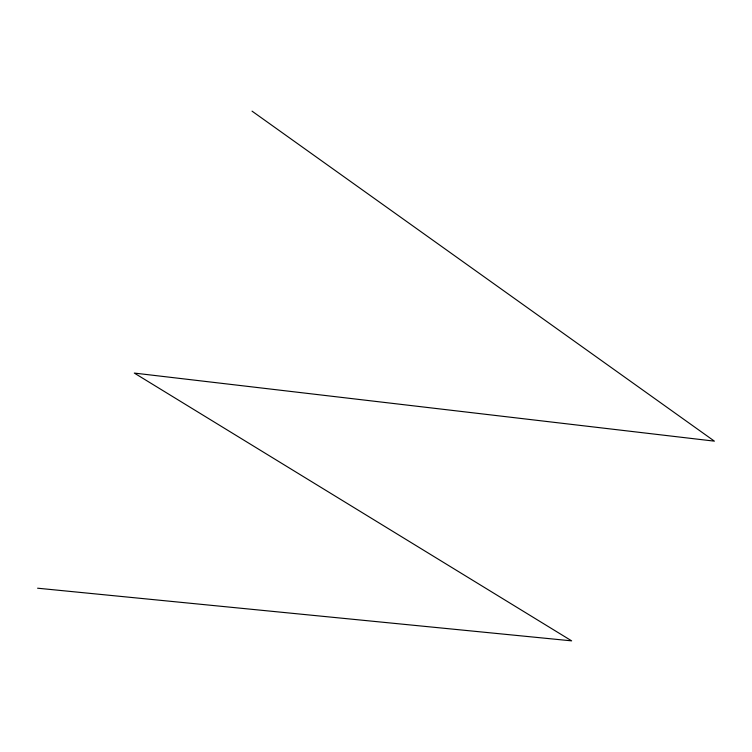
<?xml version="1.0" encoding="UTF-8"?>
<svg xmlns="http://www.w3.org/2000/svg" width="752" height="752" viewBox="0 0 752 752"><rect width="100%" height="100%" fill="white"/><g stroke="black" fill="none" stroke-linecap="round" stroke-linejoin="round"><path stroke-width="1.13" d="M37.6 588.205L571.642 640.854L134.298 373.077L714.4 441.151L252.042 111.146"/></g></svg>
